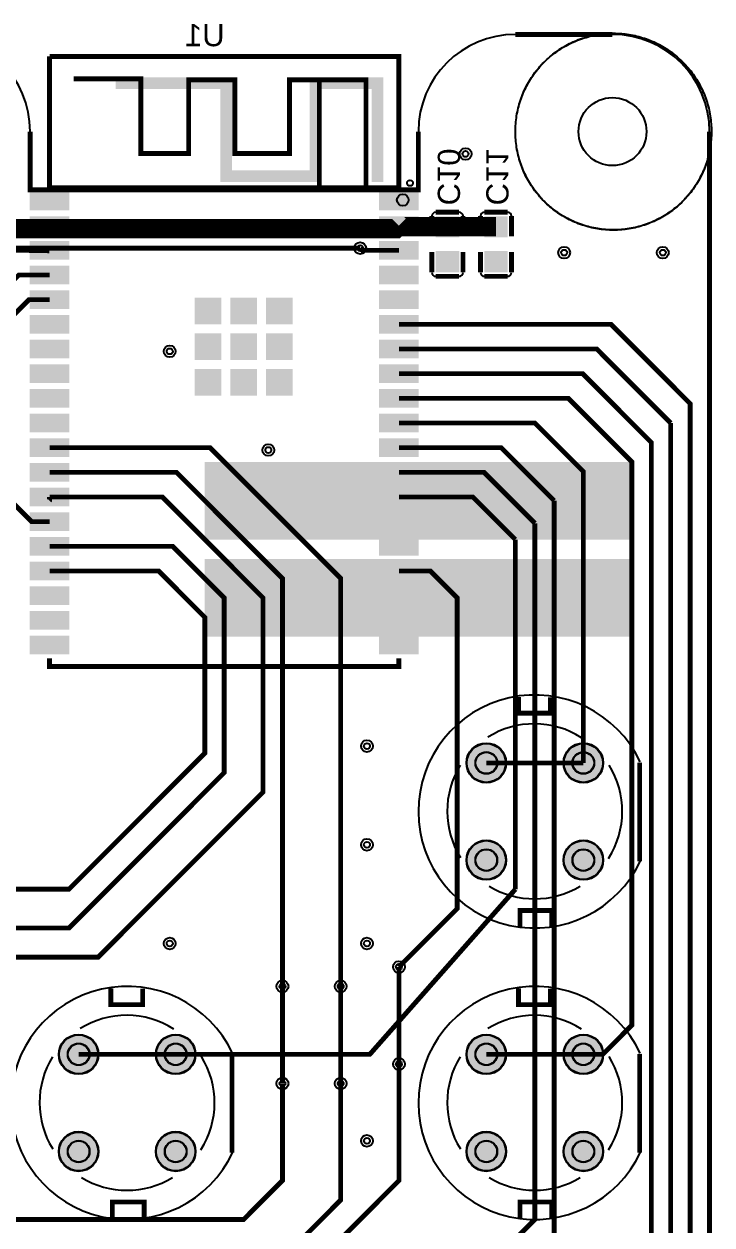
# Model space of a CAD drawing. Header units: millimetres. Extents: x -1 to 100, y 0 to 101.
# Drawn here: x 64.7 to 100.1, y 38.7 to 100.5 of the extents above; entities that cross this region are included whole.
import ezdxf

# ---------------------------------------------------------------- set-up
doc = ezdxf.new("R2010")
doc.units = ezdxf.units.MM
for name, color, linetype, true_color in [('BoardOutLine', 7, 'Continuous', 0xff00ff), ('BottomLayer', 7, 'Continuous', 0x0000ff), ('BottomPasteMaskLayer', 7, 'Continuous', 0x800000), ('BottomSilkLayer', 7, 'Continuous', 0x66cc33), ('BottomSolderMaskLayer', 7, 'Continuous', 0xaa00ff), ('Document', 7, 'Continuous', 0xffffff), ('Hole', 7, 'Continuous', 0x222222), ('Multi-Layer', 7, 'Continuous', 0xc0c0c0), ('TopLayer', 7, 'Continuous', 0xff0000), ('TopSilkLayer', 7, 'Continuous', 0xffcc00), ('TopSolderMaskLayer', 7, 'Continuous', 0x800080)]:
    doc.layers.add(name, color=color, linetype=linetype, true_color=true_color)
doc.styles.get("Standard").update_dxf_attribs({"font": 'arial.ttf'})

msp = doc.modelspace()

# ---------------------------------------------------------------- hatches: boundary and pattern name
at = {"layer": 'BottomLayer'}
for points in [[(67, 91.88), (65, 91.88), (65, 90.98), (67, 90.98)], [(85, 91.88), (83, 91.88), (83, 90.98), (85, 90.98)], [(67, 90.61), (65, 90.61), (65, 89.71), (67, 89.71)], [(85, 90.61), (83, 90.61), (83, 89.71), (85, 89.71)], [(87.051, 89.6), (87.051, 90.6), (85.951, 90.6), (85.951, 89.6)], [(89.55, 89.6), (89.55, 90.6), (88.45, 90.6), (88.45, 89.6)], [(67, 89.34), (65, 89.34), (65, 88.44), (67, 88.44)], [(85, 89.34), (83, 89.34), (83, 88.44), (85, 88.44)], [(87.051, 87.8), (87.051, 88.8), (85.951, 88.8), (85.951, 87.8)], [(89.55, 87.8), (89.55, 88.8), (88.45, 88.8), (88.45, 87.8)], [(67, 88.07), (65, 88.07), (65, 87.17), (67, 87.17)], [(85, 88.07), (83, 88.07), (83, 87.17), (85, 87.17)], [(67, 86.8), (65, 86.8), (65, 85.9), (67, 85.9)], [(85, 86.8), (83, 86.8), (83, 85.9), (85, 85.9)], [(74.83, 86.43), (73.5, 86.43), (73.5, 85.1), (74.83, 85.1)], [(76.665, 86.43), (75.335, 86.43), (75.335, 85.1), (76.665, 85.1)], [(78.5, 86.43), (77.17, 86.43), (77.17, 85.1), (78.5, 85.1)], [(67, 85.53), (65, 85.53), (65, 84.63), (67, 84.63)], [(85, 85.53), (83, 85.53), (83, 84.63), (85, 84.63)], [(67, 84.26), (65, 84.26), (65, 83.36), (67, 83.36)], [(74.83, 84.595), (73.5, 84.595), (73.5, 83.265), (74.83, 83.265)], [(76.665, 84.595), (75.335, 84.595), (75.335, 83.265), (76.665, 83.265)], [(78.5, 84.595), (77.17, 84.595), (77.17, 83.265), (78.5, 83.265)], [(85, 84.26), (83, 84.26), (83, 83.36), (85, 83.36)], [(67, 82.99), (65, 82.99), (65, 82.09), (67, 82.09)], [(85, 82.99), (83, 82.99), (83, 82.09), (85, 82.09)], [(74.83, 82.76), (73.5, 82.76), (73.5, 81.43), (74.83, 81.43)], [(76.665, 82.76), (75.335, 82.76), (75.335, 81.43), (76.665, 81.43)], [(78.5, 82.76), (77.17, 82.76), (77.17, 81.43), (78.5, 81.43)], [(67, 81.72), (65, 81.72), (65, 80.82), (67, 80.82)], [(85, 81.72), (83, 81.72), (83, 80.82), (85, 80.82)], [(67, 80.45), (65, 80.45), (65, 79.55), (67, 79.55)], [(85, 80.45), (83, 80.45), (83, 79.55), (85, 79.55)], [(67, 79.18), (65, 79.18), (65, 78.28), (67, 78.28)], [(85, 79.18), (83, 79.18), (83, 78.28), (85, 78.28)], [(67, 77.91), (65, 77.91), (65, 77.01), (67, 77.01)], [(85, 77.91), (83, 77.91), (83, 77.01), (85, 77.01)], [(67, 76.64), (65, 76.64), (65, 75.74), (67, 75.74)], [(85, 76.64), (83, 76.64), (83, 75.74), (85, 75.74)], [(67, 75.37), (65, 75.37), (65, 74.47), (67, 74.47)], [(85, 75.37), (83, 75.37), (83, 74.47), (85, 74.47)], [(67, 74.1), (65, 74.1), (65, 73.2), (67, 73.2)], [(85, 74.1), (83, 74.1), (83, 73.2), (85, 73.2)], [(67, 72.83), (65, 72.83), (65, 71.93), (67, 71.93)], [(85, 72.83), (83, 72.83), (83, 71.93), (85, 71.93)], [(67, 71.56), (65, 71.56), (65, 70.66), (67, 70.66)], [(85, 71.56), (83, 71.56), (83, 70.66), (85, 70.66)], [(67, 70.29), (65, 70.29), (65, 69.39), (67, 69.39)], [(85, 70.29), (83, 70.29), (83, 69.39), (85, 69.39)], [(67, 69.02), (65, 69.02), (65, 68.12), (67, 68.12)], [(85, 69.02), (83, 69.02), (83, 68.12), (85, 68.12)]]:
    msp.add_hatch(color=256, dxfattribs=at).paths.add_polyline_path(points)
at = {"layer": 'BottomPasteMaskLayer'}
for points in [[(67, 91.88), (65, 91.88), (65, 90.98), (67, 90.98)], [(85, 91.88), (83, 91.88), (83, 90.98), (85, 90.98)], [(67, 90.61), (65, 90.61), (65, 89.71), (67, 89.71)], [(85, 90.61), (83, 90.61), (83, 89.71), (85, 89.71)], [(87.051, 89.6), (87.051, 90.6), (85.951, 90.6), (85.951, 89.6)], [(89.55, 89.6), (89.55, 90.6), (88.45, 90.6), (88.45, 89.6)], [(67, 89.34), (65, 89.34), (65, 88.44), (67, 88.44)], [(85, 89.34), (83, 89.34), (83, 88.44), (85, 88.44)], [(87.051, 87.8), (87.051, 88.8), (85.951, 88.8), (85.951, 87.8)], [(89.55, 87.8), (89.55, 88.8), (88.45, 88.8), (88.45, 87.8)], [(67, 88.07), (65, 88.07), (65, 87.17), (67, 87.17)], [(85, 88.07), (83, 88.07), (83, 87.17), (85, 87.17)], [(67, 86.8), (65, 86.8), (65, 85.9), (67, 85.9)], [(85, 86.8), (83, 86.8), (83, 85.9), (85, 85.9)], [(74.83, 86.43), (73.5, 86.43), (73.5, 85.1), (74.83, 85.1)], [(76.665, 86.43), (75.335, 86.43), (75.335, 85.1), (76.665, 85.1)], [(78.5, 86.43), (77.17, 86.43), (77.17, 85.1), (78.5, 85.1)], [(67, 85.53), (65, 85.53), (65, 84.63), (67, 84.63)], [(85, 85.53), (83, 85.53), (83, 84.63), (85, 84.63)], [(67, 84.26), (65, 84.26), (65, 83.36), (67, 83.36)], [(74.83, 84.595), (73.5, 84.595), (73.5, 83.265), (74.83, 83.265)], [(76.665, 84.595), (75.335, 84.595), (75.335, 83.265), (76.665, 83.265)], [(78.5, 84.595), (77.17, 84.595), (77.17, 83.265), (78.5, 83.265)], [(85, 84.26), (83, 84.26), (83, 83.36), (85, 83.36)], [(67, 82.99), (65, 82.99), (65, 82.09), (67, 82.09)], [(85, 82.99), (83, 82.99), (83, 82.09), (85, 82.09)], [(74.83, 82.76), (73.5, 82.76), (73.5, 81.43), (74.83, 81.43)], [(76.665, 82.76), (75.335, 82.76), (75.335, 81.43), (76.665, 81.43)], [(78.5, 82.76), (77.17, 82.76), (77.17, 81.43), (78.5, 81.43)], [(67, 81.72), (65, 81.72), (65, 80.82), (67, 80.82)], [(85, 81.72), (83, 81.72), (83, 80.82), (85, 80.82)], [(67, 80.45), (65, 80.45), (65, 79.55), (67, 79.55)], [(85, 80.45), (83, 80.45), (83, 79.55), (85, 79.55)], [(67, 79.18), (65, 79.18), (65, 78.28), (67, 78.28)], [(85, 79.18), (83, 79.18), (83, 78.28), (85, 78.28)], [(67, 77.91), (65, 77.91), (65, 77.01), (67, 77.01)], [(85, 77.91), (83, 77.91), (83, 77.01), (85, 77.01)], [(67, 76.64), (65, 76.64), (65, 75.74), (67, 75.74)], [(85, 76.64), (83, 76.64), (83, 75.74), (85, 75.74)], [(67, 75.37), (65, 75.37), (65, 74.47), (67, 74.47)], [(85, 75.37), (83, 75.37), (83, 74.47), (85, 74.47)], [(67, 74.1), (65, 74.1), (65, 73.2), (67, 73.2)], [(85, 74.1), (83, 74.1), (83, 73.2), (85, 73.2)], [(67, 72.83), (65, 72.83), (65, 71.93), (67, 71.93)], [(85, 72.83), (83, 72.83), (83, 71.93), (85, 71.93)], [(67, 71.56), (65, 71.56), (65, 70.66), (67, 70.66)], [(85, 71.56), (83, 71.56), (83, 70.66), (85, 70.66)], [(67, 70.29), (65, 70.29), (65, 69.39), (67, 69.39)], [(85, 70.29), (83, 70.29), (83, 69.39), (85, 69.39)], [(67, 69.02), (65, 69.02), (65, 68.12), (67, 68.12)], [(85, 69.02), (83, 69.02), (83, 68.12), (85, 68.12)]]:
    msp.add_hatch(color=256, dxfattribs=at).paths.add_polyline_path(points)
at = {"layer": 'BottomSolderMaskLayer'}
for points in [[(67.025, 91.906), (64.975, 91.906), (64.975, 90.955), (67.025, 90.955)], [(85.025, 91.906), (82.975, 91.906), (82.975, 90.955), (85.025, 90.955)], [(67.025, 90.636), (64.975, 90.636), (64.975, 89.685), (67.025, 89.685)], [(85.025, 90.636), (82.975, 90.636), (82.975, 89.685), (85.025, 89.685)], [(87.107, 89.554), (87.107, 90.646), (85.895, 90.646), (85.895, 89.554)], [(89.606, 89.554), (89.606, 90.646), (88.394, 90.646), (88.394, 89.554)], [(67.025, 89.366), (64.975, 89.366), (64.975, 88.415), (67.025, 88.415)], [(85.025, 89.366), (82.975, 89.366), (82.975, 88.415), (85.025, 88.415)], [(87.107, 87.754), (87.107, 88.846), (85.895, 88.846), (85.895, 87.754)], [(89.606, 87.754), (89.606, 88.846), (88.394, 88.846), (88.394, 87.754)], [(67.025, 88.096), (64.975, 88.096), (64.975, 87.145), (67.025, 87.145)], [(85.025, 88.096), (82.975, 88.096), (82.975, 87.145), (85.025, 87.145)], [(67.025, 86.826), (64.975, 86.826), (64.975, 85.875), (67.025, 85.875)], [(85.025, 86.826), (82.975, 86.826), (82.975, 85.875), (85.025, 85.875)], [(74.855, 86.456), (73.474, 86.456), (73.474, 85.075), (74.855, 85.075)], [(76.69, 86.456), (75.31, 86.456), (75.31, 85.075), (76.69, 85.075)], [(78.525, 86.456), (77.145, 86.456), (77.145, 85.075), (78.525, 85.075)], [(67.025, 85.556), (64.975, 85.556), (64.975, 84.605), (67.025, 84.605)], [(85.025, 85.556), (82.975, 85.556), (82.975, 84.605), (85.025, 84.605)], [(67.025, 84.286), (64.975, 84.286), (64.975, 83.335), (67.025, 83.335)], [(74.856, 84.621), (73.475, 84.621), (73.475, 83.24), (74.856, 83.24)], [(76.69, 84.621), (75.31, 84.621), (75.31, 83.24), (76.69, 83.24)], [(78.525, 84.621), (77.145, 84.621), (77.145, 83.24), (78.525, 83.24)], [(85.025, 84.286), (82.975, 84.286), (82.975, 83.335), (85.025, 83.335)], [(67.025, 83.016), (64.975, 83.016), (64.975, 82.065), (67.025, 82.065)], [(85.025, 83.016), (82.975, 83.016), (82.975, 82.065), (85.025, 82.065)], [(74.856, 82.786), (73.475, 82.786), (73.475, 81.405), (74.856, 81.405)], [(76.69, 82.786), (75.31, 82.786), (75.31, 81.405), (76.69, 81.405)], [(78.525, 82.786), (77.145, 82.786), (77.145, 81.405), (78.525, 81.405)], [(67.025, 81.746), (64.975, 81.746), (64.975, 80.795), (67.025, 80.795)], [(85.025, 81.746), (82.975, 81.746), (82.975, 80.795), (85.025, 80.795)], [(67.025, 80.476), (64.975, 80.476), (64.975, 79.525), (67.025, 79.525)], [(85.025, 80.476), (82.975, 80.476), (82.975, 79.525), (85.025, 79.525)], [(67.025, 79.206), (64.975, 79.206), (64.975, 78.255), (67.025, 78.255)], [(85.025, 79.206), (82.975, 79.206), (82.975, 78.255), (85.025, 78.255)], [(67.025, 77.936), (64.975, 77.936), (64.975, 76.985), (67.025, 76.985)], [(85.025, 77.936), (82.975, 77.936), (82.975, 76.985), (85.025, 76.985)], [(67.025, 76.666), (64.975, 76.666), (64.975, 75.715), (67.025, 75.715)], [(85.025, 76.666), (82.975, 76.666), (82.975, 75.715), (85.025, 75.715)], [(67.025, 75.396), (64.975, 75.396), (64.975, 74.445), (67.025, 74.445)], [(85.025, 75.396), (82.975, 75.396), (82.975, 74.445), (85.025, 74.445)], [(67.025, 74.126), (64.975, 74.126), (64.975, 73.175), (67.025, 73.175)], [(85.025, 74.126), (82.975, 74.126), (82.975, 73.175), (85.025, 73.175)], [(67.025, 72.856), (64.975, 72.856), (64.975, 71.905), (67.025, 71.905)], [(85.025, 72.856), (82.975, 72.856), (82.975, 71.905), (85.025, 71.905)], [(67.025, 71.586), (64.975, 71.586), (64.975, 70.635), (67.025, 70.635)], [(85.025, 71.586), (82.975, 71.586), (82.975, 70.635), (85.025, 70.635)], [(67.025, 70.316), (64.975, 70.316), (64.975, 69.365), (67.025, 69.365)], [(85.025, 70.316), (82.975, 70.316), (82.975, 69.365), (85.025, 69.365)], [(67.025, 69.046), (64.975, 69.046), (64.975, 68.095), (67.025, 68.095)], [(85.025, 69.046), (82.975, 69.046), (82.975, 68.095), (85.025, 68.095)], [(87.475, 62.5, 1), (89.526, 62.5, 1)], [(92.475, 62.5, 1), (94.526, 62.5, 1)], [(87.475, 57.5, 1), (89.526, 57.5, 1)], [(92.475, 57.5, 1), (94.526, 57.5, 1)], [(66.475, 47.5, 1), (68.526, 47.5, 1)], [(71.475, 47.5, 1), (73.526, 47.5, 1)], [(87.475, 47.5, 1), (89.526, 47.5, 1)], [(92.475, 47.5, 1), (94.526, 47.5, 1)], [(66.475, 42.5, 1), (68.526, 42.5, 1)], [(71.475, 42.5, 1), (73.526, 42.5, 1)], [(87.475, 42.5, 1), (89.526, 42.5, 1)], [(92.475, 42.5, 1), (94.526, 42.5, 1)]]:
    msp.add_hatch(color=256, dxfattribs=at).paths.add_polyline_path(points)
at = {"layer": 'Document'}
for points in [[(74.8, 97.8), (69.4, 97.8), (69.4, 97.2), (74.8, 97.2)], [(75.4, 92.4), (75.4, 97.8), (74.8, 97.8), (74.8, 92.4)], [(80, 97.8), (79.4, 97.8), (79.4, 92.4), (80, 92.4)], [(82.6, 97.8), (80, 97.8), (80, 97.2), (82.6, 97.2)], [(83.2, 92.4), (83.2, 97.8), (82.6, 97.8), (82.6, 92.4)], [(79.4, 92.4), (75.4, 92.4), (75.4, 93), (79.4, 93)], [(96.49, 57.47), (96.51, 62.56), (96.31, 62.57), (96.29, 57.47)], [(75.49, 42.47), (75.51, 47.56), (75.31, 47.57), (75.29, 42.47)], [(96.49, 42.47), (96.51, 47.56), (96.31, 47.57), (96.29, 42.47)]]:
    msp.add_hatch(color=256, dxfattribs=at).paths.add_polyline_path(points)
at = {"layer": 'Multi-Layer'}
for points in [[(87.5, 62.5, 1), (89.5, 62.5, 1)], [(92.5, 62.5, 1), (94.5, 62.5, 1)], [(87.5, 57.5, 1), (89.5, 57.5, 1)], [(92.5, 57.5, 1), (94.5, 57.5, 1)], [(66.5, 47.5, 1), (68.5, 47.5, 1)], [(71.5, 47.5, 1), (73.5, 47.5, 1)], [(87.5, 47.5, 1), (89.5, 47.5, 1)], [(92.5, 47.5, 1), (94.5, 47.5, 1)], [(66.5, 42.5, 1), (68.5, 42.5, 1)], [(71.5, 42.5, 1), (73.5, 42.5, 1)], [(87.5, 42.5, 1), (89.5, 42.5, 1)], [(92.5, 42.5, 1), (94.5, 42.5, 1)]]:
    msp.add_hatch(color=256, dxfattribs=at).paths.add_polyline_path(points)
at = {"layer": 'TopSilkLayer'}
for points in [[(96, 74), (96, 78), (74, 78), (74, 74), (91, 74)], [(96, 69), (96, 73), (74, 73), (74, 69), (91, 69)]]:
    msp.add_hatch(color=256, dxfattribs=at).paths.add_polyline_path(points)
at = {"layer": 'TopSolderMaskLayer'}
for points in [[(87.475, 62.5, 1), (89.526, 62.5, 1)], [(92.475, 62.5, 1), (94.526, 62.5, 1)], [(87.475, 57.5, 1), (89.526, 57.5, 1)], [(92.475, 57.5, 1), (94.526, 57.5, 1)], [(66.475, 47.5, 1), (68.526, 47.5, 1)], [(71.475, 47.5, 1), (73.526, 47.5, 1)], [(87.475, 47.5, 1), (89.526, 47.5, 1)], [(92.475, 47.5, 1), (94.526, 47.5, 1)], [(66.475, 42.5, 1), (68.526, 42.5, 1)], [(71.475, 42.5, 1), (73.526, 42.5, 1)], [(87.475, 42.5, 1), (89.526, 42.5, 1)], [(92.475, 42.5, 1), (94.526, 42.5, 1)]]:
    msp.add_hatch(color=256, dxfattribs=at).paths.add_polyline_path(points)

# ---------------------------------------------------------------- linework, layer by layer
at = {"layer": 'BoardOutLine', "const_width": 0.254}
for points in [[(90, 100), (95, 100)], [(65, 95), (65, 92), (85, 92), (85, 95)], [(100, 95), (100, 5)]]:
    msp.add_lwpolyline(points, dxfattribs=at)
at = {"layer": 'BoardOutLine'}
for centre, start, end in [((60, 95), 0, 90), ((90, 95), 90, 180), ((95, 95), 0, 90)]:
    msp.add_arc(centre, 5, start, end, dxfattribs=at)
at = {"layer": 'BottomLayer'}
msp.add_lwpolyline([(90, 94.99), (90.001, 95.092), (90.004, 95.194), (90.009, 95.296), (90.015, 95.397), (90.024, 95.499), (90.036, 95.6), (90.049, 95.701), (90.064, 95.802), (90.081, 95.902), (90.1, 96.002), (90.121, 96.102), (90.144, 96.201), (90.17, 96.299), (90.197, 96.398), (90.226, 96.495), (90.257, 96.592), (90.29, 96.688), (90.325, 96.784), (90.362, 96.879), (90.401, 96.973), (90.441, 97.067), (90.484, 97.159), (90.528, 97.251), (90.575, 97.341), (90.623, 97.431), (90.673, 97.52), (90.724, 97.608), (90.778, 97.694), (90.833, 97.78), (90.89, 97.864), (90.949, 97.948), (91.009, 98.03), (91.071, 98.111), (91.134, 98.19), (91.199, 98.269), (91.266, 98.346), (91.334, 98.421), (91.404, 98.496), (91.475, 98.568), (91.548, 98.64), (91.622, 98.71), (91.697, 98.778), (91.774, 98.845), (91.852, 98.91), (91.932, 98.974), (92.013, 99.036), (92.094, 99.096), (92.178, 99.155), (92.262, 99.212), (92.347, 99.268), (92.434, 99.321), (92.522, 99.373), (92.61, 99.423), (92.7, 99.471), (92.791, 99.518), (92.882, 99.563), (92.975, 99.605), (93.068, 99.646), (93.162, 99.685), (93.257, 99.722), (93.352, 99.758), (93.449, 99.791), (93.546, 99.822), (93.643, 99.852), (93.741, 99.879), (93.84, 99.904), (93.939, 99.928), (94.038, 99.949), (94.138, 99.969), (94.239, 99.986), (94.339, 100.001), (94.44, 100.015), (94.542, 100.026), (94.643, 100.035), (94.745, 100.042), (94.846, 100.047), (94.948, 100.05), (95.05, 100.051), (95.152, 100.05), (95.254, 100.047), (95.355, 100.042), (95.457, 100.035), (95.558, 100.026), (95.66, 100.015), (95.761, 100.001), (95.861, 99.986), (95.962, 99.969), (96.062, 99.949), (96.161, 99.928), (96.26, 99.904), (96.359, 99.879), (96.457, 99.852), (96.554, 99.822), (96.651, 99.791), (96.748, 99.758), (96.843, 99.722), (96.938, 99.685), (97.032, 99.646), (97.125, 99.605), (97.218, 99.563), (97.309, 99.518), (97.4, 99.471), (97.49, 99.423), (97.578, 99.373), (97.666, 99.321), (97.752, 99.268), (97.838, 99.212), (97.922, 99.155), (98.005, 99.096), (98.087, 99.036), (98.168, 98.974), (98.248, 98.91), (98.326, 98.845), (98.403, 98.778), (98.478, 98.71), (98.552, 98.64), (98.625, 98.568), (98.696, 98.496), (98.766, 98.421), (98.834, 98.346), (98.901, 98.269), (98.966, 98.19), (99.029, 98.111), (99.091, 98.03), (99.151, 97.948), (99.21, 97.864), (99.267, 97.78), (99.322, 97.694), (99.376, 97.608), (99.427, 97.52), (99.477, 97.431), (99.525, 97.341), (99.571, 97.251), (99.616, 97.159), (99.658, 97.067), (99.699, 96.973), (99.738, 96.879), (99.775, 96.784), (99.81, 96.688), (99.843, 96.592), (99.874, 96.495), (99.903, 96.398), (99.93, 96.299), (99.956, 96.201), (99.979, 96.102), (100, 96.002), (100.019, 95.902), (100.036, 95.802), (100.051, 95.701), (100.064, 95.6), (100.075, 95.499), (100.084, 95.397), (100.091, 95.296), (100.096, 95.194), (100.099, 95.092), (100.1, 94.99), (100.099, 94.888), (100.096, 94.787), (100.091, 94.685), (100.084, 94.583), (100.075, 94.482), (100.064, 94.38), (100.051, 94.279), (100.036, 94.179), (100.019, 94.078), (100, 93.978), (99.979, 93.879), (99.956, 93.78), (99.93, 93.681), (99.903, 93.583), (99.874, 93.485), (99.843, 93.388), (99.81, 93.292), (99.775, 93.196), (99.738, 93.101), (99.699, 93.007), (99.658, 92.914), (99.616, 92.821), (99.571, 92.73), (99.525, 92.639), (99.477, 92.549), (99.427, 92.46), (99.376, 92.373), (99.322, 92.286), (99.267, 92.2), (99.21, 92.116), (99.151, 92.033), (99.091, 91.95), (99.029, 91.87), (98.966, 91.79), (98.901, 91.712), (98.834, 91.635), (98.766, 91.559), (98.696, 91.485), (98.625, 91.412), (98.552, 91.341), (98.478, 91.271), (98.403, 91.202), (98.326, 91.135), (98.248, 91.07), (98.168, 91.006), (98.087, 90.944), (98.005, 90.884), (97.922, 90.825), (97.838, 90.768), (97.752, 90.713), (97.666, 90.659), (97.578, 90.607), (97.49, 90.557), (97.4, 90.509), (97.309, 90.462), (97.218, 90.418), (97.125, 90.375), (97.032, 90.334), (96.938, 90.295), (96.843, 90.258), (96.748, 90.223), (96.651, 90.189), (96.554, 90.158), (96.457, 90.129), (96.359, 90.101), (96.26, 90.076), (96.161, 90.053), (96.062, 90.031), (95.962, 90.012), (95.861, 89.994), (95.761, 89.979), (95.66, 89.966), (95.558, 89.954), (95.457, 89.945), (95.355, 89.938), (95.254, 89.933), (95.152, 89.93), (95.05, 89.929), (94.948, 89.93), (94.846, 89.933), (94.745, 89.938), (94.643, 89.945), (94.542, 89.954), (94.44, 89.966), (94.339, 89.979), (94.239, 89.994), (94.138, 90.012), (94.038, 90.031), (93.939, 90.053), (93.84, 90.076), (93.741, 90.101), (93.643, 90.129), (93.546, 90.158), (93.449, 90.189), (93.352, 90.223), (93.257, 90.258), (93.162, 90.295), (93.068, 90.334), (92.975, 90.375), (92.882, 90.418), (92.791, 90.462), (92.7, 90.509), (92.61, 90.557), (92.522, 90.607), (92.434, 90.659), (92.347, 90.713), (92.262, 90.768), (92.178, 90.825), (92.094, 90.884), (92.013, 90.944), (91.932, 91.006), (91.852, 91.07), (91.774, 91.135), (91.697, 91.202), (91.622, 91.271), (91.548, 91.341), (91.475, 91.412), (91.404, 91.485), (91.334, 91.559), (91.266, 91.635), (91.199, 91.712), (91.134, 91.79), (91.071, 91.87), (91.009, 91.95), (90.949, 92.033), (90.89, 92.116), (90.833, 92.2), (90.778, 92.286), (90.724, 92.373), (90.673, 92.46), (90.623, 92.549), (90.575, 92.639), (90.528, 92.73), (90.484, 92.821), (90.441, 92.914), (90.401, 93.007), (90.362, 93.101), (90.325, 93.196), (90.29, 93.292), (90.257, 93.388), (90.226, 93.485), (90.197, 93.583), (90.17, 93.681), (90.144, 93.78), (90.121, 93.879), (90.1, 93.978), (90.081, 94.078), (90.064, 94.179), (90.049, 94.279), (90.036, 94.38), (90.024, 94.482), (90.015, 94.583), (90.009, 94.685), (90.004, 94.787), (90.001, 94.888), (90, 94.99)], close=True, dxfattribs=at)
for points, const_width in [([(84, 90.16), (83.84, 90), (79, 90)], 1), ([(84, 90.16), (84.06, 90.1), (89, 90.1)], 1), ([(60, 88.999), (65.999, 88.89)], 0.3), ([(82, 89), (82.11, 88.89), (84, 88.89)], 0.25), ([(28.001, 80), (62, 80), (63, 81), (63, 86.2), (64.42, 87.62), (66, 87.62)], 0.25), ([(28, 79), (62, 79), (64, 81), (64, 85.4), (64.95, 86.35), (66, 86.35)], 0.25), ([(78, 5.001), (83.001, 5.001), (99, 21), (99, 81), (94.92, 85.08), (84, 85.08)], 0.25), ([(98, 80), (94.19, 83.81), (84, 83.81)], 0.25), ([(97, 51), (97, 79), (93.46, 82.54), (84, 82.54)], 0.25), ([(96, 65), (96, 78), (92.73, 81.27), (84, 81.27)], 0.25), ([(93.5, 70.288), (93.5, 77.5), (91, 80), (91, 80), (84, 80)], 0.25), ([(98.001, 80), (98.001, 21.999)], 0.25), ([(81, 71.811), (81, 72), (74.27, 78.73), (66, 78.73)], 0.25), ([(91.999, 75.999), (89.269, 78.73), (84, 78.73)], 0.25), ([(21.999, 68.951), (23.95, 68.951), (24.999, 70), (24.999, 75.999), (27, 78.001), (61.999, 78.001), (65.08, 74.92), (66, 74.92)], 0.25), ([(78, 51), (78, 72), (72.54, 77.46), (66, 77.46)], 0.25), ([(91, 74.842), (88.382, 77.46), (84, 77.46)], 0.25), ([(91.999, 75.999), (91.999, 38.001), (88.001, 34.001), (73, 34.001), (70, 31.001), (70, 25.001), (62.499, 17.501), (32.5, 17.5)], 0.25), ([(52.5, 52.5), (68.5, 52.5), (77, 61), (77, 71), (71.81, 76.19), (66, 76.19)], 0.25), ([(65.999, 75.999), (66, 76), (66, 76.19)], 0.25), ([(90, 74), (87.81, 76.19), (84, 76.19)], 0.25), ([(62.499, 32.499), (65.001, 34.999), (87, 34.999), (91.001, 38.999), (91, 74.842)], 0.25), ([(74.999, 68.999), (75, 71), (72.35, 73.65), (66, 73.65)], 0.25), ([(90, 74), (90, 56)], 0.25), ([(74, 68.999), (74, 70), (71.62, 72.38), (66, 72.38)], 0.25), ([(84, 52), (87, 55), (87, 71.001), (85.621, 72.38), (84, 72.38)], 0.25), ([(81, 51), (81, 55), (81, 55), (81, 72)], 0.25), ([(93.5, 62.499), (93.5, 70.401)], 0.25), ([(11.499, 62.499), (17.998, 55.999), (67, 55.999), (74.001, 63), (74.001, 68.999)], 0.25), ([(11.499, 47.501), (17.998, 54.001), (67, 54.001), (74.999, 61.999), (74.999, 68.999)], 0.25), ([(95.999, 64.999), (95.999, 48.999), (94.501, 47.501), (93.5, 47.501)], 0.25), ([(90, 56), (82.5, 47.5), (72.5, 47.5)], 0.25), ([(97, 51.001), (97, 38.001)], 0.25), ([(32.499, 47.501), (41.001, 38.999), (75.999, 38.999), (78.001, 41.001), (78.001, 45.999)], 0.25), ([(67.5, 47.5), (72.5, 47.5)], 0.25), ([(42.499, 32.499), (47, 37), (80, 37), (84.001, 41.001), (84.001, 47)], 0.25), ([(22.499, 32.512), (28.001, 38.001), (79.002, 38.001), (81.001, 40), (81.001, 45.999)], 0.25)]:
    msp.add_lwpolyline(points, dxfattribs=dict(at, const_width=const_width))
at = {"layer": 'BottomSilkLayer', "const_width": 0.254}
for points in [[(66, 98.87), (66, 92.111)], [(84, 92.111), (84, 98.87), (66.01, 98.87)], [(82.304, 92.112), (82.304, 97.67), (78.369, 97.67), (78.369, 93.87), (75.55, 93.87), (75.55, 97.67), (73.17, 97.67), (73.17, 93.87), (70.711, 93.87), (70.711, 97.72), (67.249, 97.72)], [(79.558, 97.67), (79.901, 97.67), (79.901, 92.111)], [(84, 92.111), (66, 92.111)], [(87.101, 90.85), (85.901, 90.85)], [(89.6, 90.85), (88.4, 90.85)], [(85.701, 90.65), (85.701, 90.6)], [(85.701, 89.6), (85.701, 90.6)], [(87.301, 90.65), (87.301, 90.6)], [(87.301, 89.6), (87.301, 90.6)], [(88.2, 90.65), (88.2, 90.6)], [(88.2, 89.6), (88.2, 90.6)], [(89.8, 90.65), (89.8, 90.6)], [(89.8, 89.6), (89.8, 90.6)], [(85.701, 88.8), (85.701, 87.8)], [(87.301, 88.8), (87.301, 87.8)], [(88.2, 88.8), (88.2, 87.8)], [(89.8, 88.8), (89.8, 87.8)], [(85.701, 87.75), (85.701, 87.8)], [(87.301, 87.75), (87.301, 87.8)], [(88.2, 87.75), (88.2, 87.8)], [(89.8, 87.75), (89.8, 87.8)], [(87.101, 87.55), (85.901, 87.55)], [(89.6, 87.55), (88.4, 87.55)], [(66, 67.888), (66, 67.469), (83.99, 67.469), (84.001, 67.469), (84.001, 67.888)]]:
    msp.add_lwpolyline(points, dxfattribs=at)
at = {"layer": 'BottomSilkLayer'}
msp.add_circle((84.57, 92.35), 0.15, dxfattribs=at)
for centre, start, end in [((85.901, 90.65), 90, 180), ((87.101, 90.65), 360, 90), ((88.4, 90.65), 90, 180), ((89.6, 90.65), 360, 90), ((85.901, 87.75), 180, 270), ((87.101, 87.75), 270, 0), ((88.4, 87.75), 180, 270), ((89.6, 87.75), 270, 0)]:
    msp.add_arc(centre, 0.2, start, end, dxfattribs=at)
at = {"layer": 'BottomSolderMaskLayer'}
for centre, radius in [((88.5, 62.5), 1.025), ((88.5, 62.5), 0.564), ((93.5, 62.5), 1.025), ((93.5, 62.5), 0.564), ((88.5, 57.5), 1.025), ((93.5, 57.5), 1.025), ((88.5, 57.5), 0.564), ((93.5, 57.5), 0.564), ((67.5, 47.5), 1.025), ((72.5, 47.5), 1.025), ((88.5, 47.5), 1.025), ((93.5, 47.5), 1.025), ((67.5, 47.5), 0.564), ((72.5, 47.5), 0.564), ((88.5, 47.5), 0.564), ((93.5, 47.5), 0.564), ((67.5, 42.5), 1.025), ((72.5, 42.5), 1.025), ((88.5, 42.5), 1.025), ((93.5, 42.5), 1.025), ((67.5, 42.5), 0.564), ((72.5, 42.5), 0.564), ((88.5, 42.5), 0.564), ((93.5, 42.5), 0.564)]:
    msp.add_circle(centre, radius, dxfattribs=at)
at = {"layer": 'Document'}
msp.add_circle((84.2, 91.48), 0.3, dxfattribs=at)
at = {"layer": 'Hole'}
for centre, radius in [((87.432, 93.848), 0.153), ((79, 90), 0.152), ((80, 90), 0.152), ((81, 90), 0.152), ((82, 90), 0.152), ((82, 89), 0.152), ((92.512, 88.768), 0.153), ((97.592, 88.768), 0.153), ((72.192, 83.688), 0.153), ((77.272, 78.608), 0.153), ((82.352, 63.368), 0.153), ((82.352, 58.288), 0.153), ((72.192, 53.208), 0.153), ((82.352, 53.208), 0.153), ((84, 52), 0.152), ((78, 51), 0.152), ((81, 51), 0.152), ((84, 47), 0.152), ((78, 46), 0.152), ((81, 46), 0.152), ((82.352, 43.048), 0.153)]:
    msp.add_circle(centre, radius, dxfattribs=at)
at = {"layer": 'Multi-Layer'}
for centre, radius in [((95, 95), 1.75), ((87.432, 93.848), 0.305), ((79, 90), 0.305), ((80, 90), 0.305), ((81, 90), 0.305), ((82, 90), 0.305), ((82, 89), 0.305), ((92.512, 88.768), 0.305), ((97.592, 88.768), 0.305), ((72.192, 83.688), 0.305), ((77.272, 78.608), 0.305), ((82.352, 63.368), 0.305), ((88.5, 62.5), 1), ((93.5, 62.5), 1), ((88.5, 62.5), 0.55), ((93.5, 62.5), 0.55), ((82.352, 58.288), 0.305), ((88.5, 57.5), 1), ((93.5, 57.5), 1), ((88.5, 57.5), 0.55), ((93.5, 57.5), 0.55), ((72.192, 53.208), 0.305), ((82.352, 53.208), 0.305), ((84, 52), 0.305), ((78, 51), 0.305), ((81, 51), 0.305), ((67.5, 47.5), 1), ((72.5, 47.5), 1), ((88.5, 47.5), 1), ((93.5, 47.5), 1), ((67.5, 47.5), 0.55), ((72.5, 47.5), 0.55), ((88.5, 47.5), 0.55), ((93.5, 47.5), 0.55), ((84, 47), 0.305), ((78, 46), 0.305), ((81, 46), 0.305), ((67.5, 42.5), 1), ((72.5, 42.5), 1), ((82.352, 43.048), 0.305), ((88.5, 42.5), 1), ((93.5, 42.5), 1), ((67.5, 42.5), 0.55), ((72.5, 42.5), 0.55), ((88.5, 42.5), 0.55), ((93.5, 42.5), 0.55)]:
    msp.add_circle(centre, radius, dxfattribs=at)
at = {"layer": 'TopLayer'}
msp.add_lwpolyline([(90, 95), (90.001, 95.102), (90.004, 95.204), (90.009, 95.305), (90.016, 95.407), (90.025, 95.508), (90.036, 95.61), (90.049, 95.711), (90.064, 95.811), (90.081, 95.912), (90.1, 96.012), (90.121, 96.111), (90.144, 96.211), (90.17, 96.309), (90.197, 96.407), (90.226, 96.505), (90.257, 96.602), (90.29, 96.698), (90.325, 96.794), (90.362, 96.889), (90.401, 96.983), (90.442, 97.076), (90.484, 97.169), (90.529, 97.261), (90.575, 97.351), (90.623, 97.441), (90.673, 97.53), (90.724, 97.618), (90.778, 97.704), (90.833, 97.79), (90.89, 97.874), (90.949, 97.958), (91.009, 98.04), (91.071, 98.121), (91.134, 98.2), (91.199, 98.279), (91.266, 98.356), (91.334, 98.431), (91.404, 98.505), (91.475, 98.578), (91.548, 98.65), (91.622, 98.719), (91.697, 98.788), (91.774, 98.855), (91.852, 98.92), (91.932, 98.984), (92.013, 99.046), (92.095, 99.106), (92.178, 99.165), (92.262, 99.222), (92.348, 99.277), (92.434, 99.331), (92.522, 99.383), (92.61, 99.433), (92.7, 99.481), (92.791, 99.528), (92.882, 99.572), (92.975, 99.615), (93.068, 99.656), (93.162, 99.695), (93.257, 99.732), (93.352, 99.767), (93.449, 99.801), (93.546, 99.832), (93.643, 99.861), (93.741, 99.889), (93.84, 99.914), (93.939, 99.938), (94.038, 99.959), (94.138, 99.978), (94.239, 99.996), (94.339, 100.011), (94.44, 100.024), (94.542, 100.036), (94.643, 100.045), (94.745, 100.052), (94.846, 100.057), (94.948, 100.06), (95.05, 100.061), (95.152, 100.06), (95.254, 100.057), (95.355, 100.052), (95.457, 100.045), (95.558, 100.036), (95.66, 100.024), (95.761, 100.011), (95.861, 99.996), (95.962, 99.978), (96.062, 99.959), (96.161, 99.938), (96.26, 99.914), (96.359, 99.889), (96.457, 99.861), (96.554, 99.832), (96.651, 99.801), (96.748, 99.767), (96.843, 99.732), (96.938, 99.695), (97.032, 99.656), (97.125, 99.615), (97.218, 99.572), (97.309, 99.528), (97.4, 99.481), (97.49, 99.433), (97.578, 99.383), (97.666, 99.331), (97.752, 99.277), (97.838, 99.222), (97.922, 99.165), (98.005, 99.106), (98.087, 99.046), (98.168, 98.984), (98.248, 98.92), (98.326, 98.855), (98.403, 98.788), (98.478, 98.719), (98.552, 98.65), (98.625, 98.578), (98.696, 98.505), (98.766, 98.431), (98.834, 98.356), (98.901, 98.279), (98.966, 98.2), (99.029, 98.121), (99.091, 98.04), (99.151, 97.958), (99.21, 97.874), (99.267, 97.79), (99.322, 97.704), (99.376, 97.618), (99.427, 97.53), (99.477, 97.441), (99.525, 97.351), (99.571, 97.261), (99.616, 97.169), (99.658, 97.076), (99.699, 96.983), (99.738, 96.889), (99.775, 96.794), (99.81, 96.698), (99.843, 96.602), (99.874, 96.505), (99.903, 96.407), (99.93, 96.309), (99.956, 96.211), (99.979, 96.111), (100, 96.012), (100.019, 95.912), (100.036, 95.811), (100.051, 95.711), (100.064, 95.61), (100.075, 95.508), (100.084, 95.407), (100.091, 95.305), (100.096, 95.204), (100.099, 95.102), (100.1, 95), (100.099, 94.898), (100.096, 94.796), (100.091, 94.695), (100.084, 94.593), (100.075, 94.492), (100.064, 94.39), (100.051, 94.289), (100.036, 94.189), (100.019, 94.088), (100, 93.988), (99.979, 93.889), (99.956, 93.789), (99.93, 93.691), (99.903, 93.593), (99.874, 93.495), (99.843, 93.398), (99.81, 93.302), (99.775, 93.206), (99.738, 93.111), (99.699, 93.017), (99.658, 92.924), (99.616, 92.831), (99.571, 92.739), (99.525, 92.649), (99.477, 92.559), (99.427, 92.47), (99.376, 92.382), (99.322, 92.296), (99.267, 92.21), (99.21, 92.126), (99.151, 92.042), (99.091, 91.96), (99.029, 91.879), (98.966, 91.8), (98.901, 91.721), (98.834, 91.644), (98.766, 91.569), (98.696, 91.495), (98.625, 91.422), (98.552, 91.35), (98.478, 91.281), (98.403, 91.212), (98.326, 91.145), (98.248, 91.08), (98.168, 91.016), (98.087, 90.954), (98.005, 90.894), (97.922, 90.835), (97.838, 90.778), (97.752, 90.723), (97.666, 90.669), (97.578, 90.617), (97.49, 90.567), (97.4, 90.519), (97.309, 90.472), (97.218, 90.428), (97.125, 90.385), (97.032, 90.344), (96.938, 90.305), (96.843, 90.268), (96.748, 90.233), (96.651, 90.199), (96.554, 90.168), (96.457, 90.139), (96.359, 90.111), (96.26, 90.086), (96.161, 90.062), (96.062, 90.041), (95.962, 90.022), (95.861, 90.004), (95.761, 89.989), (95.66, 89.976), (95.558, 89.964), (95.457, 89.955), (95.355, 89.948), (95.254, 89.943), (95.152, 89.94), (95.05, 89.939), (94.948, 89.94), (94.846, 89.943), (94.745, 89.948), (94.643, 89.955), (94.542, 89.964), (94.44, 89.976), (94.339, 89.989), (94.239, 90.004), (94.138, 90.022), (94.038, 90.041), (93.939, 90.062), (93.84, 90.086), (93.741, 90.111), (93.643, 90.139), (93.546, 90.168), (93.449, 90.199), (93.352, 90.233), (93.257, 90.268), (93.162, 90.305), (93.068, 90.344), (92.975, 90.385), (92.882, 90.428), (92.791, 90.472), (92.7, 90.519), (92.61, 90.567), (92.522, 90.617), (92.434, 90.669), (92.348, 90.723), (92.262, 90.778), (92.178, 90.835), (92.095, 90.894), (92.013, 90.954), (91.932, 91.016), (91.852, 91.08), (91.774, 91.145), (91.697, 91.212), (91.622, 91.281), (91.548, 91.35), (91.475, 91.422), (91.404, 91.495), (91.334, 91.569), (91.266, 91.644), (91.199, 91.721), (91.134, 91.8), (91.071, 91.879), (91.009, 91.96), (90.949, 92.042), (90.89, 92.126), (90.833, 92.21), (90.778, 92.296), (90.724, 92.382), (90.673, 92.47), (90.623, 92.559), (90.575, 92.649), (90.529, 92.739), (90.484, 92.831), (90.442, 92.924), (90.401, 93.017), (90.362, 93.111), (90.325, 93.206), (90.29, 93.302), (90.257, 93.398), (90.226, 93.495), (90.197, 93.593), (90.17, 93.691), (90.144, 93.789), (90.121, 93.889), (90.1, 93.988), (90.081, 94.088), (90.064, 94.189), (90.049, 94.289), (90.036, 94.39), (90.025, 94.492), (90.016, 94.593), (90.009, 94.695), (90.004, 94.796), (90.001, 94.898), (90, 95)], close=True, dxfattribs=at)
for points, const_width in [([(62, 90), (83, 90)], 1), ([(61, 77), (62, 78), (62, 78), (62, 87), (63, 88), (64, 89), (82, 89)], 0.25), ([(88.5, 62.5), (93.5, 62.5)], 0.25), ([(84, 47), (84, 52), (84, 52)], 0.25), ([(78, 46), (78, 51)], 0.25), ([(81.001, 45.999), (81.001, 51.001)], 0.25), ([(88.5, 47.5), (93.5, 47.5)], 0.25)]:
    msp.add_lwpolyline(points, dxfattribs=dict(at, const_width=const_width))
at = {"layer": 'TopSilkLayer', "const_width": 0.254}
for points in [[(91.8, 65.88), (91.8, 65.057), (90.161, 65.057), (90.161, 65.892)], [(96.4, 59.98), (96.4, 62.52)], [(96.4, 59.98), (96.4, 57.44)], [(91.878, 54.077), (91.878, 54.9), (90.238, 54.9), (90.238, 54.065)], [(70.8, 50.88), (70.8, 50.057), (69.161, 50.057), (69.161, 50.892)], [(91.8, 50.88), (91.8, 50.057), (90.161, 50.057), (90.161, 50.892)], [(75.4, 44.98), (75.4, 47.52)], [(96.4, 44.98), (96.4, 47.52)], [(75.4, 44.98), (75.4, 42.44)], [(96.4, 44.98), (96.4, 42.44)], [(70.878, 39.077), (70.878, 39.9), (69.238, 39.9), (69.238, 39.065)], [(91.878, 39.077), (91.878, 39.9), (90.238, 39.9), (90.238, 39.065)]]:
    msp.add_lwpolyline(points, dxfattribs=at)
at = {"layer": 'TopSilkLayer'}
for centre, radius, start, end in [((91, 60), 6, 25.19079, 335.05595), ((90.97, 60.02), 4.494, 57.26492, 122.08919), ((90.99, 60.01), 4.504, 148.25096, 211.87164), ((90.99, 60.01), 4.514, 327.57748, 31.74937), ((90.99, 60.02), 4.514, 238.77509, 301.31001), ((70, 45), 6, 25.19079, 335.05595), ((91, 45), 6, 25.19079, 335.05595), ((69.97, 45.02), 4.494, 57.26492, 122.08919), ((90.97, 45.02), 4.494, 57.26492, 122.08919), ((69.99, 45.01), 4.504, 148.25096, 211.87164), ((69.99, 45.01), 4.514, 327.57748, 31.74937), ((90.99, 45.01), 4.504, 148.25096, 211.87164), ((90.99, 45.01), 4.514, 327.57748, 31.74937), ((69.99, 45.02), 4.514, 238.77509, 301.31001), ((90.99, 45.02), 4.514, 238.77509, 301.31001)]:
    msp.add_arc(centre, radius, start, end, dxfattribs=at)
at = {"layer": 'TopSolderMaskLayer'}
for centre, radius in [((88.5, 62.5), 1.025), ((88.5, 62.5), 0.564), ((93.5, 62.5), 1.025), ((93.5, 62.5), 0.564), ((88.5, 57.5), 1.025), ((93.5, 57.5), 1.025), ((88.5, 57.5), 0.564), ((93.5, 57.5), 0.564), ((67.5, 47.5), 1.025), ((72.5, 47.5), 1.025), ((88.5, 47.5), 1.025), ((93.5, 47.5), 1.025), ((67.5, 47.5), 0.564), ((72.5, 47.5), 0.564), ((88.5, 47.5), 0.564), ((93.5, 47.5), 0.564), ((67.5, 42.5), 1.025), ((72.5, 42.5), 1.025), ((88.5, 42.5), 1.025), ((93.5, 42.5), 1.025), ((67.5, 42.5), 0.564), ((72.5, 42.5), 0.564), ((88.5, 42.5), 0.564), ((93.5, 42.5), 0.564)]:
    msp.add_circle(centre, radius, dxfattribs=at)

# ---------------------------------------------------------------- texts
at = {"layer": 'BottomSilkLayer', "text_generation_flag": 2}
msp.add_text('U1', height=1.143, dxfattribs=at).set_placement((75.019, 99.394))
for s, p in [('C10', (86, 91.2)), ('C11', (88.5, 91.2))]:
    msp.add_text(s, height=1.143, rotation=270, dxfattribs=at).set_placement(p)

doc.saveas('drawing.dxf')
